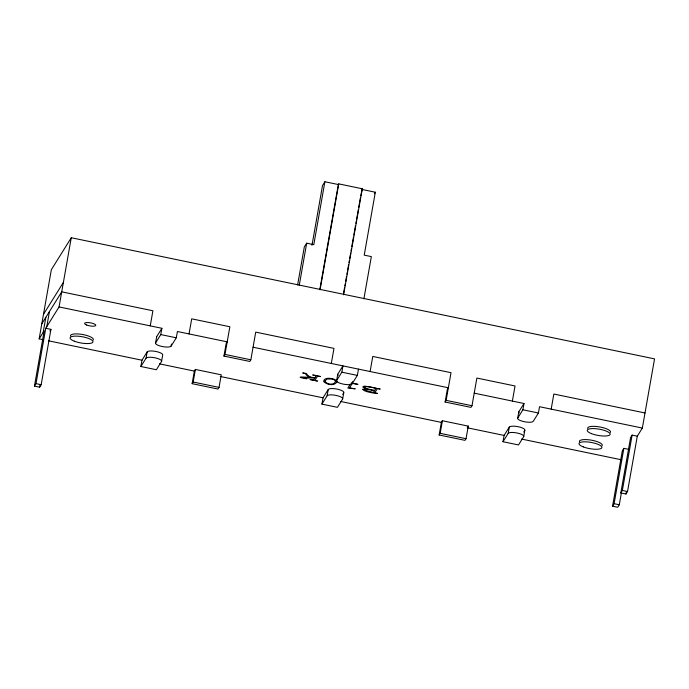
<?xml version="1.0" encoding="UTF-8"?>
<svg xmlns="http://www.w3.org/2000/svg" width="689" height="689" viewBox="0 0 689 689"><rect width="100%" height="100%" fill="white"/><g stroke="black" fill="none" stroke-linecap="round" stroke-linejoin="round"><path stroke-width="1.03" d="M43.347 339.737L39.152 338.867L51.356 269.675L71.268 237.739L654.55 358.874L642.346 428.067L637.291 436.18L627.533 491.533L625.982 494.013L620.815 492.945L630.573 437.584L632.123 435.103L637.291 436.18M43.183 332.417L45.844 317.319M34.45 386.116L36 383.635L45.758 328.274L50.934 329.351L41.168 384.712L39.626 387.192L34.45 386.116L44.208 330.763L39.152 338.867M46.792 326.62L49.453 311.523M39.626 387.192L39.988 385.099M45.758 328.274L59.065 306.932L71.268 237.739M140.866 366.514L141.968 360.218L147.162 351.898A7.967 2.188 10 0 1 156.162 351.519A7.967 2.188 10 0 1 162.682 355.119L161.57 361.406L156.386 369.735L140.866 366.514L146.051 358.185L147.162 351.898M150.245 325.871L152.906 310.773L61.734 291.835L41.814 323.77M331.306 363.473L333.976 348.376L255.722 332.124L250.848 359.804L249.814 361.458L223.951 356.084L226.164 343.51L227.198 341.856L177.409 331.512L176.298 337.799L171.105 346.128A7.967 2.188 10 0 1 162.104 346.498A7.967 2.188 10 0 1 155.585 342.907L156.696 336.611L161.889 328.291L59.065 306.932M155.585 342.907L160.778 334.578L161.889 328.291M171.105 346.128L171.475 344.026M189.044 333.932L191.706 318.835L229.859 326.758L224.976 354.43L223.951 356.084M192.136 383.678L194.35 371.095L195.383 369.442L221.247 374.816L219.033 387.399L218 389.052L192.136 383.678L193.161 382.025L195.383 369.442M297.622 284.919L304.305 246.981L306.683 243.174L313.796 244.655L324.889 181.75L338.333 184.54L338.747 183.877L362.285 188.769L343.596 294.763M299.25 285.332L306.683 243.174M311.979 245.31L322.512 185.556L324.889 181.75M319.834 289.475L338.333 184.54M320.058 289.871L338.747 183.877M321.927 404.116L323.038 397.82L328.231 389.5A7.967 2.188 10 0 1 337.222 389.121A7.967 2.188 10 0 1 343.751 392.721L342.64 399.009L337.446 407.337L321.927 404.116L327.12 395.787L328.231 389.5M343.561 293.307L344.491 288.002M344.87 285.883L345.241 283.765M345.611 281.646L346.55 276.349M346.92 274.222L347.299 272.103M347.669 269.985L348.608 264.688M348.978 262.569L349.349 260.442M349.728 258.323L350.658 253.027M351.037 250.908L351.407 248.789M351.786 246.671L353.466 237.128M353.836 235.009L355.524 225.467M355.894 223.348L356.265 221.229M356.644 219.111L358.323 209.568M358.693 207.449L360.381 197.907M360.752 195.788L362.285 188.769M336.645 380.509L337.756 374.213L342.95 365.893L341.839 372.181L336.645 380.509A7.967 2.188 10 0 0 343.174 384.1A7.967 2.188 10 0 0 352.165 383.73L352.535 381.637M361.871 189.432L375.324 192.222L364.231 255.128L371.345 256.609L363.913 298.759M350.417 383.954L347.859 388.062L355.214 388.82L349.521 387.864L357.358 375.402L358.469 369.115M370.105 371.535L372.766 356.437L451.019 372.689L446.136 400.361L445.103 402.014L470.966 407.388L471.999 405.735L476.883 378.054L515.036 385.978L512.375 401.076M439.151 434.983L441.373 422.4L442.407 420.746L468.27 426.121L466.048 438.695L465.023 440.349L439.151 434.983L440.185 433.329L442.407 420.746M445.103 402.014L447.325 389.44L448.35 387.778L253.061 347.222M502.987 441.718L504.098 435.422L509.292 427.102A7.967 2.188 10 0 1 518.292 426.732A7.967 2.188 10 0 1 524.811 430.324L523.7 436.619L518.507 444.939L502.987 441.718L508.181 433.39L509.292 427.102M642.346 428.067L539.53 406.717L538.419 413.004L533.234 421.332A7.967 2.188 10 0 1 524.234 421.702A7.967 2.188 10 0 1 517.715 418.111L518.817 411.815L524.01 403.496L474.221 393.152M517.715 418.111L522.899 409.783L524.01 403.496M551.174 409.137L553.835 394.039L645.007 412.969M621.306 493.281L619.282 504.77L617.732 507.25L612.555 506.174L622.322 450.821L623.864 448.341L629.04 449.417M612.555 506.174L614.106 503.693L623.864 448.341M620.815 492.945L622.356 490.456L632.123 435.103M625.982 494.013L626.353 491.929M43.476 314.348L63.397 282.412M49.901 331.004L50.934 329.351M374.377 193.747L375.324 192.222M342.709 394.384L343.751 392.721M468.27 426.121L467.237 427.774L504.098 435.422M523.769 431.986L524.811 430.324M160.778 334.578L176.298 337.799M341.839 372.181L357.358 375.402M522.899 409.783L538.419 413.004M224.976 354.43L250.848 359.804M446.136 400.361L471.999 405.735M351.347 382.826L357.987 384.402L352.294 383.42M48.583 340.822L141.968 360.218M159.435 363.844L194.35 371.095M220.222 376.47L323.038 397.82M340.495 401.446L441.373 422.4M521.556 439.057L621.383 459.787M193.161 382.025L219.033 387.399M440.185 433.329L466.048 438.695M622.356 490.456L627.533 491.533M36 383.635L41.168 384.712M614.106 503.693L619.282 504.77M508.181 433.39A7.967 2.188 10 0 1 517.181 433.019A7.967 2.188 10 0 1 523.7 436.619M587.708 428.541A11.627 3.187 10 0 1 599.421 426.887A11.627 3.187 10 0 1 610.42 432.416M579.458 441.778A11.627 3.187 10 0 1 591.162 440.125A11.627 3.187 10 0 1 602.169 445.654M70.536 336.086A11.627 3.187 10 0 1 82.249 334.432A11.627 3.187 10 0 1 93.256 339.961M327.12 395.787A7.967 2.188 10 0 1 336.111 395.417A7.967 2.188 10 0 1 342.64 399.009M338.178 375.427A7.967 2.188 10 0 1 337.756 374.213M146.051 358.185A7.967 2.188 10 0 1 155.051 357.815A7.967 2.188 10 0 1 161.57 361.406M156.636 337.179A7.967 2.188 10 0 1 156.696 336.611M519.239 413.03A7.967 2.188 10 0 1 518.817 411.815M362.862 389.285C363.74 392.652 384.979 394.582 374.773 392.782L377.365 388.622L380.216 389.018L364.877 386.124L363.215 386.417L362.862 387.14L366.186 388.803L362.862 389.285M325.122 380.759L324.958 381.258C326.612 384.583 334.036 385.564 335.543 381.517L334.596 380.044A3.936 1.077 10 0 0 331.71 379.002L327.008 379.053L325.122 380.759M336.964 381.784C334.578 386.46 326.474 384.746 323.563 381.43C324.019 377.572 329.118 378.054 331.934 378.649A5.581 1.533 10 0 1 335.009 379.596L336.964 381.784M314.882 377.925L313.538 380.07L309.99 379.527L317.543 381.095L314.907 380.354L317.5 376.194C329.032 377.96 303.763 372.921 316.139 375.91L315.166 377.46C311.79 378.028 308.009 376.616 306.355 373.481L302.695 372.921L305.218 373.636L307.346 375.996L310.73 377.546C285.341 375.41 315.304 380.509 304.133 378.115L314.882 377.925M374.54 390.689L373.412 392.497L364.326 389.974C366.272 387.718 371.862 390.861 374.54 390.689M376.005 388.338L374.756 390.336C359.736 388.243 362.509 384.29 376.005 388.338M591.489 433.639A11.627 3.187 10 0 0 610.032 434.656A11.627 3.187 10 0 0 594.616 428.618A11.627 3.187 10 0 0 591.489 433.639M583.239 446.877A11.627 3.187 10 0 0 601.773 447.893A11.627 3.187 10 0 0 586.365 441.856A11.627 3.187 10 0 0 583.239 446.877M74.317 341.184A11.627 3.187 10 0 0 92.86 342.2A11.627 3.187 10 0 0 77.452 336.163A11.627 3.187 10 0 0 74.317 341.184M86.642 325.027A5.71 1.567 10 0 0 95.754 325.527A5.71 1.567 10 0 0 88.183 322.564A5.71 1.567 10 0 0 86.642 325.027"/></g></svg>
